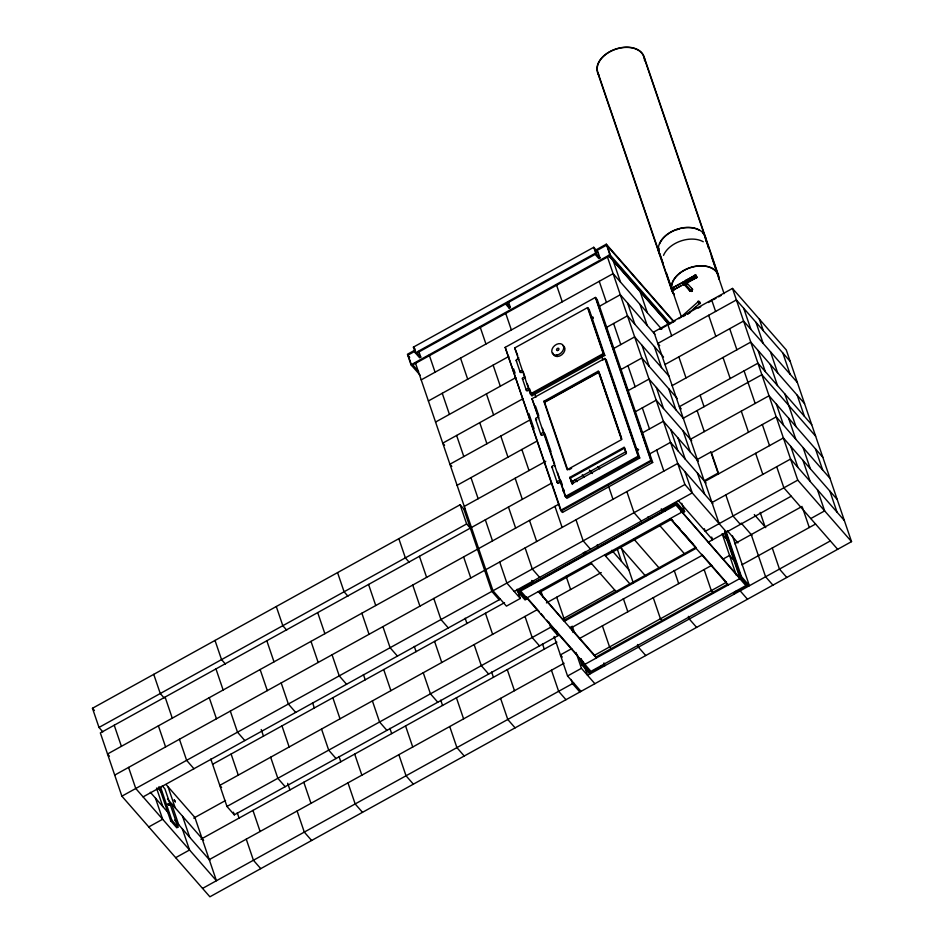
<?xml version="1.0" encoding="UTF-8"?>
<svg xmlns="http://www.w3.org/2000/svg" width="944" height="944" viewBox="0 0 944 944"><rect width="100%" height="100%" fill="white"/><g stroke="black" fill="none" stroke-linecap="round" stroke-linejoin="round"><path stroke-width="1.42" d="M563.426 491.423L563.946 490.62M593.198 317.219C591.239 316.688 592.69 317.963 593.304 318.529M683.94 284.592L682.382 282.445M696.861 277.524L695.35 274.704L696.861 277.524L686.276 282.905L687.008 283.743L684.235 285.277L683.503 284.439M564.052 490.809L562.813 490.727L564.04 489.877M698.1 301.773L679.291 318.553A1.617 0.649 48.4 0 0 678.512 318.635M687.669 314.104L699.61 303.496M693.816 308.7L695.988 306.776M413.389 347.132L593.741 247.293L598.024 252.19L599.983 257.936L598.826 258.573L595.157 254.384L417.118 352.938L420.776 357.127L419.62 357.776L415.348 352.879L413.389 347.132L415.1 349.079M415.136 350L407.442 354.26L411.029 364.809L420.304 375.405M594.744 250.585L606.296 244.189L673.839 321.42M415.466 350.956L407.761 355.227L409.696 357.434M596.348 250.833L606.614 245.145L673.627 321.762M415.348 352.879L595.699 253.051L599.983 257.936M596.868 252.827L598.024 252.19M505.559 303.98L509.229 308.169L510.385 307.532L508.427 301.785M411.029 364.809L609.883 254.738L670.157 323.65M411.643 365.505L610.497 255.435L607.228 245.853M421.201 379.877L613.116 273.642L661.756 329.244M505.193 347.357L595.369 297.443L597.21 299.543L652.682 462.489L562.506 512.415L560.665 510.315L505.193 347.357L561.279 511.011L651.454 461.097L595.983 298.139M514.728 347.935L587.557 307.614L589.15 309.431L604.809 355.44L531.979 395.76L530.386 393.943L514.728 347.935L517.678 355.499M428.387 400.964L508.804 356.454M598.72 306.682L620.302 294.729L654.876 334.259M695.669 274.964L685.497 280.604L688.247 279.448M672.966 288.345L673.733 290.327L672.199 288.073L695.327 275.282M690.784 278.043L695.87 275.223M682.5 282.775L695.457 275.601M682.677 283.129L695.622 275.967M682.866 283.507L695.822 276.344M683.078 283.861L696.035 276.698M683.303 284.179L696.247 277.017M673.674 289.761L681.297 285.536M690.43 280.474L696.79 276.958M673.332 290.068L696.873 277.229M435.562 422.051L515.778 377.647M606.036 327.686L627.477 315.815L663.538 357.044M686.453 283.082L696.896 277.418M530.386 393.943L603.228 353.622L604.809 355.44M522.976 398.722L442.748 443.137L444.577 445.238M613.211 348.773L634.651 336.902L669.237 376.432M532.015 398.734L604.856 358.425L606.437 360.23L639.725 458.005L566.896 498.326L565.303 496.509L532.015 398.734L538.729 417.342M470.301 528.133L100.347 732.91L121.882 796.181L209.898 896.8L851.535 541.632L786.269 349.917L732.485 288.427L653.873 331.946L697.604 460.389M659.962 329.303L666.334 325.774M668.883 324.37L675.255 320.842M682.901 316.606L685.438 315.202M687.987 313.786L690.536 312.381M698.182 308.145L700.731 306.741M708.378 302.505L710.926 301.089M713.475 299.685L716.024 298.269M718.573 296.864L721.122 295.448M543.874 401.283L598.213 371.204L599.074 372.184L544.735 402.262L543.874 401.283L567.179 469.723L621.518 439.644L598.213 371.204M598.826 371.901L544.487 401.979L567.698 469.711M530.15 419.809L449.922 464.224L451.846 466.419M620.397 369.859L641.837 358L677.367 398.628M664.965 364.537L743.577 321.019L797.361 382.509M457.097 485.31L537.313 440.919M627.571 390.946L649.012 379.087L683.586 418.617M672.152 385.624L750.763 342.106L804.548 403.595M102.849 731.86L98.99 727.446L92.465 708.271L460.106 504.769L464.932 510.279M464.283 506.397L545.762 461.297M634.757 412.044L656.198 400.173L691.728 440.801M464.932 508.32L463.775 508.958L491.836 591.392L499.175 599.782M98.99 727.446L466.631 523.944L470.49 528.357M569.067 469.723L571.616 468.307M471.457 527.495L551.697 483.08M641.932 433.131L663.372 421.26L698.3 461.203M624.126 447.314L626.273 453.639L571.946 483.717L569.787 477.393L624.126 447.314L626.462 453.073M569.787 477.393L570.4 478.089L624.739 448.011M683.244 418.216L761.855 374.697L815.64 436.187M571.368 481.865L626.155 451.539M565.303 496.509L638.132 456.188L639.725 458.005M477.487 549.219L107.522 754.008L109.445 756.203M478.632 548.582L558.872 504.167M649.047 454.253L670.547 442.347L706.077 482.962M560.665 510.315L650.841 460.401L652.682 462.489M690.418 439.302L769.03 395.784L822.814 457.274M114.708 775.095L484.661 570.306M485.818 569.669L677.733 463.433L712.873 503.612M121.882 796.181L684.907 484.52L726.467 532.038M143.087 796.889L500.332 599.145M514.197 591.463L692.247 492.91L685.061 471.823M530.575 584.371L665.013 509.961M532.77 583.262L518.893 590.944L526.233 599.322L525.076 599.959L517.123 590.885L532.156 582.554L532.77 583.262L531.826 580.477M684.612 511.648L676.671 502.562L661.638 510.881L662.251 511.589L676.128 503.907L683.456 512.285L684.612 511.648L681.78 503.305M534.634 582.649L584.23 555.19L583.333 552.559M600.644 546.104L642.604 522.87M645.153 521.466L647.702 520.061M652.788 517.241L648.965 519.353L648.068 516.722M655.325 515.837L661.685 512.309M675.574 505.241L520.663 590.991L590.944 671.349L745.866 585.599L675.255 504.285M212.601 764.286L504.521 602.697M518.516 594.956L521.053 593.54M517.17 589.221L520.309 598.449L506.444 606.131L492.992 590.755L415.372 362.744M525.006 597.93L526.162 597.281M681.084 511.53L682.241 510.893M540.688 591.735L591.558 563.58M605.434 555.898L671.562 519.294M711.953 502.562L790.576 459.044L844.361 520.545M168.988 805.02L171.513 803.627L178.699 824.714M546.446 602.897L601.245 572.56M537.325 609.6L219.787 785.373L221.616 787.473M148.774 826.92L162.651 819.25L155.465 798.152M170.675 820.808L171.82 820.159L177.932 827.156L176.776 827.794L170.675 820.808L159.017 786.564M851.535 541.632L797.751 480.142L705.262 531.33L704.366 528.699M193.744 818.106L225.533 800.512M556.736 597.198L563.91 618.285L614.78 590.13M226.961 806.459L550.671 627.276L558.01 635.654L234.301 814.849L226.961 806.459L210.807 759.011M563.981 620.326L695.775 547.367L696.106 548.322L564.311 621.282L538.965 591.723M708.401 542.116L791.214 496.202M200.919 839.204L556.901 642.156M734.692 543.732L802.093 506.421M175.667 857.671L189.543 849.989L182.357 828.903M579.498 638.522L711.764 565.314M723.21 558.978L729.559 555.461L735.069 561.751M571.734 648.634L560.382 654.912L562.305 657.107M810.766 518.563L824.643 510.881L817.469 489.794M209.249 859.642L564.075 663.243M741.878 564.819L815.581 524.026M594.307 655.396L726.573 582.177M579.545 658.003L581.905 664.954L583.062 664.305L590.401 672.694L604.278 665.013L604.88 665.709L603.936 662.936M725.936 581.858L701.888 554.352L702.218 555.32L570.424 628.267L570.093 627.312L596.065 657.012L727.871 584.053L728.19 585.009L670.134 518.634M724.685 531.413L740.297 577.28L741.453 576.631L749.394 585.717L732.367 535.685M585.445 665.06L584.289 665.709L582.873 661.532M554.093 636.468L567.556 675.998L581.433 668.328L594.873 683.692M202.559 888.41L573.669 682.996M830.331 540.924L587.546 675.314L584.855 667.408M518.704 358.791L517.784 358.437L518.681 357.528M638.64 449.615L637.625 449.934L637.637 450.854M790.187 361.422L736.403 299.932L657.791 343.451L659.714 345.646M811.722 424.682L757.938 363.192L679.326 406.711L681.249 408.905M692.731 289.572L686.618 282.586L687.008 283.743M685.627 284.51L691.74 291.495M689.958 291.106L683.845 284.12L684.235 285.277M830 478.36L776.216 416.87L711.469 452.707L718.655 473.794M837.175 499.447L783.39 437.957L704.779 481.475L719.139 523.649M609.151 255.057L611.087 257.275M613.989 260.591L617.86 265.016M619.795 267.223L637.2 287.129M642.038 292.652L643.973 294.87M647.844 299.295L650.746 302.611M653.649 305.927L666.216 320.299M609.34 256.072L669.001 324.288M608.691 255.694L668.977 324.63M837.658 549.302L783.874 487.812L776.7 466.725M754.303 514.563L765.749 527.649M741.193 523.106L751.884 535.331M740.344 524.357L733.004 515.979L725.83 494.892M786.789 577.468L779.461 569.079L772.275 547.992M727.317 530.788L737.937 542.93M772.924 585.15L765.584 576.76L751.223 534.587M721.971 533.903L728.756 541.655M506.716 303.343L510.385 307.532M678.37 500.591L712.59 539.72L711.693 537.077M740.297 577.28L747.636 585.658L733.759 593.339L734.373 594.036M740.155 590.838L747.483 599.228M664.564 510.303L665.178 510.999M735.459 591.357L736.072 592.065M671.385 519.224L673.32 521.43M677.19 525.855L680.093 529.171M682.996 532.499L695.575 546.883M670.771 518.775L692.896 544.074M659.821 525.619L684.978 554.388M713.145 592.726L711.304 590.625L704.13 569.539M597.705 466.678L599.629 468.873M641.377 521.064L634.038 512.686L626.863 491.588M589.398 470.065L592.419 473.51M582.259 474.773L584.159 476.956M634.061 539.319L659.549 568.465M575.108 479.481L577.02 481.664M696.613 627.382L689.285 618.993L688.388 616.361M619.795 546.564L645.672 576.147M611.806 550.293L628.81 569.751M604.62 554.966L630.285 584.312M662.275 620.881L660.434 618.78L653.26 597.694M590.507 549.219L583.168 540.841L575.993 519.755M590.743 562.648L616.621 592.23M412.799 364.868L418.57 371.464M645.743 655.537L638.415 647.159L637.519 644.516M611.405 649.035L609.564 646.947L602.39 625.86M539.638 577.386L532.298 568.996L525.124 547.909M563.91 618.285L565.751 620.385M538.328 591.581L596.396 657.968L596.065 657.012M530.457 584.537L531.071 585.233M601.352 665.591L601.965 666.299M539.024 611.405L526.445 597.021L526.776 597.989L681.686 512.226L681.367 511.27L739.423 577.657L739.754 578.613L584.832 664.364L584.513 663.408M540.959 613.624L543.862 616.939M546.765 620.255L577.728 655.667M580.643 658.983L583.545 662.299M581.905 664.954L589.858 674.028M520.309 598.449L506.869 583.073L499.695 561.987M567.556 675.998L581.008 691.374M539.508 645.897L532.18 637.519L524.994 616.42M579.852 692.011L572.512 683.633L571.096 679.456M565.975 699.693L558.636 691.315L551.461 670.228M409.224 562.27L405.365 557.857L398.84 538.682M448.306 627.937L440.966 619.547L433.792 598.461M488.638 674.051L481.31 665.673L474.124 644.587M515.105 727.848L507.778 719.47L500.591 698.383M347.947 596.183L344.088 591.77L337.563 572.607M397.436 656.092L390.096 647.714L382.922 626.627M437.768 702.218L430.44 693.828L423.254 672.742M464.236 756.014L456.908 747.624L449.722 726.538M346.566 684.258L339.238 675.869L332.052 654.782M386.898 730.373L379.571 721.983L372.396 700.896M286.669 630.108L282.811 625.695L276.285 606.52M413.366 784.169L406.038 775.779L398.852 754.693M295.696 712.413L288.368 704.023L281.182 682.937M336.04 758.528L328.701 750.15L321.526 729.051M362.496 812.324L355.168 803.946L347.982 782.859M225.404 664.021L221.545 659.608L215.008 640.433M244.826 740.568L237.499 732.178L230.312 711.092M285.171 786.682L277.831 778.304L270.657 757.218M311.626 840.479L304.298 832.101L297.112 811.014M164.126 697.935L160.268 693.521L153.742 674.358M193.957 768.723L186.629 760.345L179.443 739.258M260.756 868.645L253.429 860.255L246.254 839.169M166.085 784.535L194.901 817.469L216.436 880.74L135.759 788.5L128.573 767.413M162.262 785.809L164.881 788.806L177.932 827.156M92.465 708.271L94.4 710.478M157.896 788.051L161.743 792.441M167.501 799.025L203.644 840.361M150.32 792.264L168.917 813.527M174.675 820.112L209.863 860.35M682.925 282.386L672.199 288.073M168.516 804.335C166.828 801.763 169.082 806.837 168.764 804.831M782.847 353.032L790.034 374.119M797.208 395.217L804.394 416.304M815.486 448.896L822.661 469.982M829.847 491.069L837.021 512.155M759.377 319.178L763.295 330.671M770.469 351.77L777.655 372.856M784.83 393.943L795.922 426.535M803.108 447.621L810.282 468.708M755.967 322.293L763.141 343.38M770.316 364.467L777.502 385.553M788.594 418.145L795.768 439.231M802.955 460.318L810.129 481.405M743.742 308.31L750.917 329.409M758.091 350.495L765.277 371.582M776.369 404.174L783.544 425.26M790.73 446.347L797.904 467.433M732.485 288.427L797.751 480.142M802.542 507.742L809.279 527.519M643.961 56.475L718.36 275.023M718.101 275.105L643.702 56.557A24.261 16.013 -18.8 0 0 621.636 47.778A24.261 16.013 -18.8 0 0 598.26 63.685M704.802 236.85L708.708 248.355M711.28 256.013L724.095 293.667M729.712 328.701L736.886 349.787M744.073 370.874L755.165 403.466M762.339 424.552L769.525 445.639M711.682 299.944L715.599 311.449M708.661 315.284L715.835 336.383M723.01 357.469L730.196 378.556M741.288 411.147L748.462 432.234M755.648 453.321L762.823 474.407M760.168 512.403L765.1 526.905M659.844 253.7L663.325 263.919M666.429 272.958L681.143 316.181M598.284 73.691L672.211 290.846M597.552 72.381L671.951 290.941M700.129 395.194L704.047 406.699M667.054 322.435L671.656 335.769M678.842 356.856L686.017 377.942M697.109 410.534L704.295 431.62M726.314 532.156L741.453 576.631M725.901 532.805L736.792 564.772M739.152 571.722L741.524 578.672L740.367 579.309L724.744 533.443M640.162 291.684L647.348 312.771M722.384 534.375L736.296 575.226M640.008 304.393L647.195 325.479M654.369 346.566L661.543 367.653M668.73 388.739L675.904 409.826M683.09 430.912L690.265 451.999M697.439 473.097L704.625 494.184M678.04 438.028L685.214 459.114M613.27 260.945L620.456 282.032M627.63 303.118L634.816 324.205M641.991 345.292L649.165 366.378M656.351 387.465L663.526 408.551M670.712 429.65L677.886 450.736M606.296 244.189L609.883 254.738M607.287 256.508L684.907 484.52M593.741 247.293L595.699 253.051M599.251 281.324L606.426 302.41M613.6 323.497L620.786 344.584M627.961 365.67L635.147 386.757M642.321 407.855L649.496 428.942M656.682 450.028L663.856 471.115M595.369 297.443L650.841 460.401M661.307 508.804L662.251 511.589M588.171 308.31L603.83 354.33L531 394.639L527.33 383.854M605.47 359.121L638.746 456.884L565.916 497.205L557.479 472.425M587.557 307.614L603.228 353.622M604.856 358.425L638.132 456.188M601.481 355.746L602.968 360.124M674.205 570.436L678.689 583.616M599.534 373.564L621.565 438.252M599.287 373.269L621.789 439.349M556.417 284.663L562.246 301.797M608.502 486.089L612.986 499.27M621.636 548.653L633.294 582.932M617.435 549.502L621.482 561.361M623.335 598.59L627.831 611.771M597.198 544.877L598.095 547.508M572.583 480.614L573.48 483.245M570.4 478.089L572.548 484.414M508.438 305.88L509.229 308.169M534.752 393.825L535.921 397.247M505.547 312.83L511.377 329.963M585.197 551.473L586.094 554.116M529.608 388.786L531.979 395.76M535.484 406.062L538.764 415.702M544.853 433.603L550.954 451.503M560.795 480.425L562.199 484.555M523.188 371.712L525.489 378.461M542.47 428.352L554.659 464.153M516.203 360.514L520.12 372.019M522.41 378.721L526.327 390.226M535.626 419.195L540.853 434.535M551.945 467.127L557.161 482.467M513.666 368.951L515.094 373.128M528.841 413.519L534.056 428.847M561.55 509.618L562.506 512.415M554.942 506.338L562.117 527.425M566.129 576.336L570.613 589.516M480.118 326.907L485.948 344.041M493.122 365.127L500.308 386.214M521.843 449.474L529.018 470.56M572.194 626.143L574.719 633.341M571.037 626.792L572.937 632.35M581.174 658.747L583.062 664.305M576.052 652.505L581.433 668.328M486.431 393.896L493.606 414.982M500.792 436.069L507.966 457.156M515.153 478.242L522.327 499.329M529.501 520.415L536.688 541.514M556.217 630.391L558.01 635.654M540.688 590.413L542.93 597.009M460.519 358.118L467.693 379.205M548.877 622.002L550.671 627.276M479.741 422.664L486.915 443.751M508.45 507.011L515.636 528.097M532.463 580.713L533.36 583.345M542.493 643.867L544.287 649.13M525.277 596.549L526.233 599.322M429.249 355.062L435.078 372.196M442.252 393.282L449.438 414.369M456.613 435.455L463.799 456.542M470.973 477.64L478.148 498.727M485.334 519.814L492.508 540.9M418.817 351.38L420.776 357.127M460.106 504.769L466.631 523.944M408.374 355.923L411.171 364.136M507.282 669.615L514.468 690.701M485.452 613.258L492.626 634.344M463.61 556.901L470.785 577.988M491.623 672.022L493.417 677.296M465.156 618.226L466.95 623.5M419.431 556.287L426.617 577.374M456.424 697.769L463.598 718.856M434.582 641.413L441.757 662.499M412.74 585.056L419.915 606.142M440.754 700.177L442.547 705.451M414.286 646.38L416.08 651.655M368.561 584.442L375.747 605.529M405.554 725.924L412.729 747.011M383.712 669.567L390.887 690.654M361.871 613.211L369.045 634.297M389.884 728.331L391.677 733.606M363.416 674.535L365.21 679.81M317.691 612.609L324.878 633.695M354.684 754.091L361.859 775.177M332.843 697.734L340.017 718.821M311.001 641.377L318.175 662.464M339.014 756.498L340.808 761.761M312.547 702.702L314.34 707.965M266.822 640.764L274.008 661.85M303.815 782.246L310.989 803.332M281.973 725.889L289.147 746.975M260.131 669.532L267.317 690.619M287.696 783.331L289.938 789.927M261.228 729.535L263.47 736.131M215.964 668.918L223.138 690.005M252.945 810.4L260.119 831.487M231.103 754.044L238.277 775.13M209.261 697.687L216.447 718.773M237.274 812.808L239.068 818.082M233.404 812.206L234.301 814.849M165.094 697.073L172.268 718.16M158.391 725.842L165.578 746.928M182.522 816.194L189.697 837.293M168.008 786.73L175.183 807.816M160.633 787.296L171.82 820.159M156.527 788.087L162.805 806.542M114.224 725.24L121.398 746.326M691.563 288.427A1.617 1.204 -30.4 0 1 691.197 290.858A1.628 1.121 -51.2 0 1 689.604 289.525M598.826 74.93A24.532 16.19 -18.8 0 1 616.467 48.793A24.532 16.19 -18.8 0 1 644.54 60.699M660.175 255.128A24.532 16.19 -18.8 0 1 677.816 229.003A24.532 16.19 -18.8 0 1 705.888 240.909M663.526 255.387A24.261 16.013 -18.8 0 1 703.268 241.758M707.705 245.759A24.261 16.013 -18.8 0 1 708.968 248.26M659.16 252.508A24.261 16.013 -18.8 0 1 658.582 248.319M659.608 243.882A24.261 16.013 -18.8 0 1 699.362 230.253M702.914 233.121A24.261 16.013 -18.8 0 1 704.507 235.481M659.408 252.414A23.989 15.836 -18.8 0 1 658.841 248.284M676.919 229.675A23.989 15.836 -18.8 0 1 679.314 228.944M597.812 72.299A24.261 16.013 -18.8 0 1 597.859 64.794M674.346 294.493A24.261 16.013 -18.8 0 1 689.911 267.848A24.261 16.013 -18.8 0 1 718.679 279.294M674.11 294.622A24.532 16.19 -18.8 0 1 689.852 267.683A24.532 16.19 -18.8 0 1 718.939 279.247M686.489 283.625A1.617 1.168 -41.2 0 1 684.223 284.592M692.377 290.953A1.617 1.168 -41.2 0 1 692.082 291.259M552.641 467.681A1.617 1.062 -18.8 0 1 552.57 465.876A1.617 1.062 -18.8 0 1 555.001 466.076M536.699 419.809A1.617 1.062 -18.8 0 1 536.086 418.062A1.617 1.062 -18.8 0 1 538.682 418.145M562.766 345.41A6.738 4.885 -41.2 0 1 561.822 354.755A6.738 4.885 -41.2 0 1 552.995 353.103M516.793 360.974A1.345 0.885 -18.8 0 1 516.722 359.463A1.345 0.885 -18.8 0 1 518.763 359.64M523.295 379.24A1.345 0.885 -18.8 0 1 522.41 378.332A1.345 0.885 -18.8 0 1 523.849 377.352A1.345 0.885 -18.8 0 1 524.994 378.084M636.834 449.58C637.955 451.775 638.734 447.185 636.834 449.58M174.262 799.922L175.324 801.798L174.262 799.922M710.856 452.011L696.991 459.693L704.165 480.779L718.042 473.097L710.856 452.011M698.241 302.092A1.617 0.649 48.4 0 0 700.283 303.567A1.617 0.649 48.4 0 0 699.126 301.384A1.617 0.649 48.4 0 0 698.241 302.092M557.857 483.021A1.617 1.062 -18.8 0 0 560.264 481.688A1.617 1.062 -18.8 0 0 557.963 481.098A1.617 1.062 -18.8 0 0 557.857 483.021M541.549 435.101A1.617 1.062 -18.8 0 0 543.945 433.768A1.617 1.062 -18.8 0 0 541.644 433.178A1.617 1.062 -18.8 0 0 541.549 435.101M557.562 350.519A1.345 0.979 -41.2 0 0 558.872 348.655A1.345 0.979 -41.2 0 0 556.818 348.961A1.345 0.979 -41.2 0 0 557.562 350.519M556.795 355.074A6.738 4.885 -41.2 0 0 563.367 345.775A6.738 4.885 -41.2 0 0 553.09 347.298A6.738 4.885 -41.2 0 0 556.795 355.074M520.699 372.479A1.345 0.885 -18.8 0 0 522.705 371.37A1.345 0.885 -18.8 0 0 520.793 370.874A1.345 0.885 -18.8 0 0 520.699 372.479M526.905 390.698A1.345 0.885 -18.8 0 0 528.911 389.589A1.345 0.885 -18.8 0 0 526.988 389.093A1.345 0.885 -18.8 0 0 526.905 390.698"/></g></svg>
